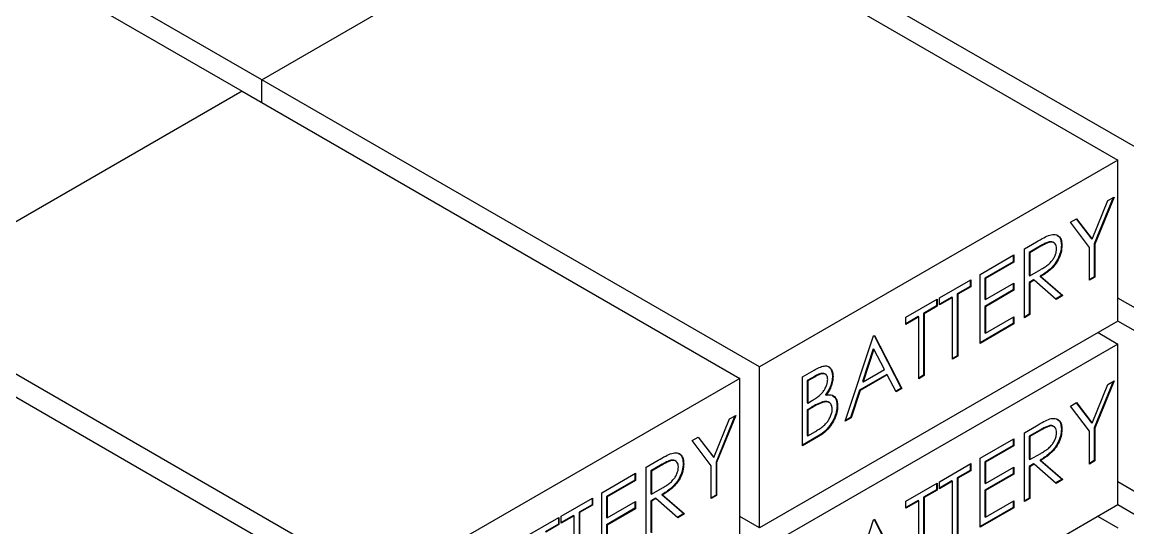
# Model space of a CAD drawing. Header units: millimetres. Extents: x 0 to 17520, y 0 to 12300.
# Drawn here: x 15030.5 to 15423.3, y 10521.1 to 10700.8 of the extents above; entities that cross this region are included whole.
import ezdxf

# ---------------------------------------------------------------- set-up
doc = ezdxf.new("R2010")
doc.units = ezdxf.units.MM
doc.header["$LTSCALE"] = 30

msp = doc.modelspace()

# ---------------------------------------------------------------- linework, layer by layer
for p, q in [((15426.821, 10655.847), (15250.045, 10757.898)), ((15115.694, 10680.34), (15242.973, 10753.816)), ((15242.973, 10753.816), (15419.75, 10651.765)), ((15115.694, 10680.34), (15040.726, 10723.618)), ((15033.655, 10719.536), (15108.623, 10676.258)), ((15292.471, 10578.289), (15115.694, 10680.34)), ((15115.694, 10672.176), (15115.694, 10680.34)), ((15108.623, 10676.258), (14981.344, 10602.781)), ((15108.623, 10676.258), (15285.4, 10574.207)), ((15419.75, 10651.765), (15292.471, 10578.289)), ((15419.75, 10594.608), (15419.75, 10651.765)), ((15410.607, 10623.641), (15416.174, 10637.38)), ((15418.012, 10638.442), (15411.342, 10621.985)), ((15418.354, 10638.639), (15411.555, 10621.862)), ((15416.174, 10637.38), (15418.354, 10638.639)), ((15402.852, 10629.69), (15405.032, 10630.948)), ((15409.651, 10620.763), (15402.852, 10629.69)), ((15404.949, 10630.901), (15410.395, 10623.764)), ((15405.032, 10630.948), (15410.607, 10623.641)), ((15386.534, 10620.27), (15390.779, 10622.72)), ((15396.997, 10622.433), (15396.732, 10622.586)), ((15399.86, 10621.412), (15399.648, 10621.534)), ((15410.607, 10623.641), (15410.395, 10623.764)), ((15411.342, 10621.985), (15411.342, 10610.34)), ((15411.555, 10621.862), (15411.342, 10621.985)), ((15411.555, 10621.862), (15411.555, 10610.218)), ((15370.76, 10611.164), (15382.726, 10618.072)), ((15382.514, 10617.949), (15382.514, 10615.682)), ((15382.726, 10618.072), (15382.726, 10615.559)), ((15386.534, 10595.773), (15386.534, 10620.27)), ((15392.203, 10621.275), (15388.225, 10618.979)), ((15388.225, 10618.979), (15388.225, 10610.813)), ((15388.225, 10618.979), (15388.438, 10618.856)), ((15392.415, 10621.152), (15388.438, 10618.856)), ((15388.438, 10618.856), (15388.438, 10610.691)), ((15392.203, 10621.275), (15392.415, 10621.152)), ((15409.651, 10609.119), (15409.651, 10620.763)), ((15382.514, 10615.682), (15372.452, 10609.873)), ((15382.726, 10615.559), (15372.664, 10609.75)), ((15382.726, 10615.559), (15382.514, 10615.682)), ((15370.76, 10586.667), (15370.76, 10611.164)), ((15372.452, 10609.873), (15372.452, 10602.335)), ((15372.664, 10609.75), (15372.452, 10609.873)), ((15372.664, 10609.75), (15372.664, 10602.213)), ((15388.225, 10610.813), (15388.438, 10610.691)), ((15388.438, 10610.691), (15392.322, 10612.899)), ((15392.126, 10610.553), (15399.92, 10603.746)), ((15392.339, 10610.43), (15392.126, 10610.553)), ((15392.339, 10610.43), (15400.132, 10603.624)), ((15411.342, 10610.34), (15409.651, 10609.364)), ((15411.555, 10610.218), (15409.651, 10609.119)), ((15411.555, 10610.218), (15411.342, 10610.34)), ((15356.346, 10602.843), (15367.496, 10609.28)), ((15367.284, 10606.89), (15362.661, 10604.221)), ((15367.496, 10606.767), (15362.873, 10604.098)), ((15367.284, 10609.157), (15367.284, 10606.89)), ((15367.496, 10606.767), (15367.284, 10606.89)), ((15367.496, 10609.28), (15367.496, 10606.767)), ((15372.664, 10602.213), (15382.726, 10608.022)), ((15382.514, 10607.899), (15382.514, 10605.632)), ((15382.726, 10608.022), (15382.726, 10605.51)), ((15389.772, 10609.194), (15388.225, 10608.301)), ((15388.225, 10608.301), (15388.225, 10596.995)), ((15388.438, 10608.178), (15388.225, 10608.301)), ((15389.984, 10609.071), (15388.438, 10608.178)), ((15388.438, 10608.178), (15388.438, 10596.872)), ((15389.984, 10609.071), (15389.772, 10609.194)), ((15397.778, 10602.265), (15389.984, 10609.071)), ((15158.121, 10500.73), (14981.344, 10602.781)), ((15344.379, 10595.934), (15355.53, 10602.372)), ((15355.318, 10602.249), (15355.318, 10599.982)), ((15355.53, 10602.372), (15355.53, 10599.859)), ((15360.757, 10603.122), (15356.346, 10600.575)), ((15360.969, 10602.999), (15356.346, 10600.33)), ((15356.346, 10600.33), (15356.346, 10602.843)), ((15360.969, 10602.999), (15360.757, 10603.122)), ((15360.969, 10581.015), (15360.969, 10602.999)), ((15362.661, 10604.221), (15362.661, 10582.237)), ((15362.873, 10604.098), (15362.661, 10604.221)), ((15362.873, 10604.098), (15362.873, 10582.114)), ((15382.514, 10605.632), (15372.452, 10599.823)), ((15372.664, 10602.213), (15372.452, 10602.335)), ((15382.726, 10605.51), (15372.664, 10599.7)), ((15382.726, 10605.51), (15382.514, 10605.632)), ((15399.92, 10603.746), (15397.609, 10602.412)), ((15400.132, 10603.624), (15397.778, 10602.265)), ((15400.132, 10603.624), (15399.92, 10603.746)), ((15426.821, 10598.69), (15419.75, 10602.772)), ((14974.273, 10598.699), (15151.05, 10496.648)), ((15355.318, 10599.982), (15350.694, 10597.313)), ((15355.53, 10599.859), (15350.907, 10597.19)), ((15355.53, 10599.859), (15355.318, 10599.982)), ((15372.452, 10599.823), (15372.452, 10590.401)), ((15372.664, 10599.7), (15372.452, 10599.823)), ((15372.664, 10599.7), (15372.664, 10590.279)), ((15419.75, 10594.608), (15292.471, 10521.131)), ((15348.791, 10596.214), (15344.379, 10593.667)), ((15349.003, 10596.091), (15344.379, 10593.422)), ((15344.379, 10593.422), (15344.379, 10595.934)), ((15349.003, 10596.091), (15348.791, 10596.214)), ((15349.003, 10574.107), (15349.003, 10596.091)), ((15350.694, 10597.313), (15350.694, 10575.329)), ((15350.907, 10597.19), (15350.694, 10597.313)), ((15350.907, 10597.19), (15350.907, 10575.206)), ((15372.664, 10590.279), (15382.726, 10596.088)), ((15382.514, 10595.965), (15382.514, 10593.698)), ((15382.726, 10596.088), (15382.726, 10593.575)), ((15388.225, 10596.995), (15386.534, 10596.018)), ((15388.438, 10596.872), (15386.534, 10595.773)), ((15388.438, 10596.872), (15388.225, 10596.995)), ((15426.821, 10590.524), (15419.749, 10594.607)), ((15382.514, 10593.698), (15370.76, 10586.912)), ((15382.726, 10593.575), (15370.76, 10586.667)), ((15372.664, 10590.279), (15372.452, 10590.401)), ((15382.726, 10593.575), (15382.514, 10593.698)), ((15412.678, 10590.525), (15419.75, 10586.442)), ((15419.75, 10586.442), (15292.471, 10512.965)), ((15322.894, 10559.035), (15332.957, 10589.34)), ((15332.957, 10589.34), (15333.229, 10589.497)), ((15333.115, 10589.431), (15342.807, 10570.776)), ((15333.229, 10589.497), (15343.02, 10570.653)), ((15419.75, 10529.284), (15419.75, 10586.442)), ((15332.859, 10584.754), (15329.018, 10573.179)), ((15333.072, 10584.632), (15329.23, 10573.057)), ((15332.859, 10584.754), (15333.072, 10584.632)), ((15336.811, 10577.433), (15333.072, 10584.632)), ((15362.661, 10582.237), (15360.969, 10581.26)), ((15362.873, 10582.114), (15362.661, 10582.237)), ((15292.471, 10521.131), (15292.471, 10578.289)), ((15362.873, 10582.114), (15360.969, 10581.015)), ((15307.664, 10574.739), (15311.803, 10577.129)), ((15307.664, 10550.243), (15307.664, 10574.739)), ((15311.94, 10574.94), (15309.356, 10573.448)), ((15312.152, 10574.817), (15309.568, 10573.326)), ((15311.94, 10574.94), (15312.152, 10574.817)), ((15315.885, 10575.68), (15315.62, 10575.833)), ((15318.543, 10574.949), (15318.331, 10575.072)), ((15337.602, 10575.622), (15327.985, 10570.07)), ((15337.814, 10575.5), (15328.197, 10569.948)), ((15329.23, 10573.057), (15336.811, 10577.433)), ((15337.814, 10575.5), (15337.602, 10575.622)), ((15340.95, 10569.459), (15337.814, 10575.5)), ((15350.694, 10575.329), (15349.003, 10574.352)), ((15350.907, 10575.206), (15349.003, 10574.107)), ((15350.907, 10575.206), (15350.694, 10575.329)), ((15285.4, 10574.207), (15158.121, 10500.73)), ((15285.4, 10517.049), (15285.4, 10574.207)), ((15309.356, 10573.448), (15309.356, 10565.597)), ((15309.356, 10573.448), (15309.568, 10573.326)), ((15309.568, 10573.326), (15309.568, 10565.474)), ((15329.018, 10573.179), (15329.23, 10573.057)), ((15342.807, 10570.776), (15340.852, 10569.647)), ((15343.02, 10570.653), (15340.95, 10569.459)), ((15343.02, 10570.653), (15342.807, 10570.776)), ((15410.607, 10558.318), (15416.174, 10572.057)), ((15418.012, 10573.118), (15411.342, 10556.661)), ((15418.354, 10573.316), (15411.555, 10556.539)), ((15416.174, 10572.057), (15418.354, 10573.316)), ((15316.091, 10568.322), (15315.879, 10568.445)), ((15327.985, 10570.07), (15324.76, 10560.357)), ((15328.197, 10569.948), (15324.972, 10560.235)), ((15328.197, 10569.948), (15327.985, 10570.07)), ((15309.356, 10565.597), (15309.568, 10565.474)), ((15310.618, 10563.813), (15309.356, 10563.084)), ((15309.356, 10563.084), (15309.356, 10553.977)), ((15309.356, 10563.084), (15309.568, 10562.962)), ((15309.568, 10565.474), (15310.847, 10566.213)), ((15310.83, 10563.691), (15309.568, 10562.962)), ((15309.568, 10562.962), (15309.568, 10553.854)), ((15310.618, 10563.813), (15310.83, 10563.691)), ((15314.587, 10565.815), (15314.799, 10565.692)), ((15317.231, 10565.616), (15316.965, 10565.769)), ((15320.175, 10564.418), (15319.962, 10564.541)), ((15402.852, 10564.366), (15405.032, 10565.625)), ((15409.651, 10555.44), (15402.852, 10564.366)), ((15404.949, 10565.577), (15410.395, 10558.44)), ((15405.032, 10565.625), (15410.607, 10558.318)), ((15276.257, 10546.082), (15281.823, 10559.822)), ((15283.662, 10560.883), (15276.992, 10544.426)), ((15284.003, 10561.08), (15277.204, 10544.303)), ((15281.823, 10559.822), (15284.003, 10561.08)), ((15324.972, 10560.235), (15322.894, 10559.035)), ((15324.76, 10560.357), (15322.995, 10559.338)), ((15324.972, 10560.235), (15324.76, 10560.357)), ((15309.568, 10553.854), (15312.279, 10555.42)), ((15386.534, 10554.946), (15390.779, 10557.397)), ((15386.534, 10530.45), (15386.534, 10554.946)), ((15392.203, 10555.952), (15388.225, 10553.655)), ((15392.415, 10555.829), (15388.438, 10553.533)), ((15392.203, 10555.952), (15392.415, 10555.829)), ((15396.997, 10557.11), (15396.732, 10557.263)), ((15399.86, 10556.089), (15399.648, 10556.211)), ((15409.651, 10543.795), (15409.651, 10555.44)), ((15410.607, 10558.318), (15410.395, 10558.44)), ((15411.342, 10556.661), (15411.342, 10545.017)), ((15411.555, 10556.539), (15411.342, 10556.661)), ((15411.555, 10556.539), (15411.555, 10544.894)), ((15268.501, 10552.131), (15270.681, 10553.389)), ((15275.301, 10543.204), (15268.501, 10552.131)), ((15270.599, 10553.342), (15276.044, 10546.205)), ((15270.681, 10553.389), (15276.257, 10546.082)), ((15313.189, 10553.677), (15307.664, 10550.488)), ((15313.401, 10553.555), (15307.664, 10550.243)), ((15309.356, 10553.977), (15309.568, 10553.854)), ((15313.401, 10553.555), (15313.189, 10553.677)), ((15370.76, 10545.84), (15382.726, 10552.748)), ((15382.514, 10552.626), (15382.514, 10550.358)), ((15382.726, 10552.748), (15382.726, 10550.236)), ((15388.225, 10553.655), (15388.225, 10545.49)), ((15388.225, 10553.655), (15388.438, 10553.533)), ((15388.438, 10553.533), (15388.438, 10545.368)), ((15382.514, 10550.358), (15372.452, 10544.549)), ((15382.726, 10550.236), (15372.664, 10544.427)), ((15382.726, 10550.236), (15382.514, 10550.358)), ((15388.438, 10545.368), (15392.322, 10547.575)), ((15252.184, 10542.711), (15256.429, 10545.162)), ((15257.853, 10543.716), (15253.875, 10541.42)), ((15258.065, 10543.594), (15254.087, 10541.298)), ((15257.853, 10543.716), (15258.065, 10543.594)), ((15262.647, 10544.874), (15262.382, 10545.027)), ((15265.51, 10543.853), (15265.298, 10543.976)), ((15275.301, 10531.56), (15275.301, 10543.204)), ((15276.257, 10546.082), (15276.044, 10546.205)), ((15276.992, 10544.426), (15276.992, 10532.781)), ((15277.204, 10544.303), (15276.992, 10544.426)), ((15277.204, 10544.303), (15277.204, 10532.659)), ((15356.346, 10537.519), (15367.496, 10543.956)), ((15367.284, 10543.834), (15367.284, 10541.566)), ((15367.496, 10543.956), (15367.496, 10541.444)), ((15370.76, 10521.344), (15370.76, 10545.84)), ((15372.452, 10544.549), (15372.452, 10537.012)), ((15372.664, 10544.427), (15372.452, 10544.549)), ((15372.664, 10544.427), (15372.664, 10536.89)), ((15388.225, 10545.49), (15388.438, 10545.368)), ((15389.772, 10543.871), (15388.225, 10542.978)), ((15388.225, 10542.978), (15388.225, 10531.672)), ((15388.438, 10542.855), (15388.225, 10542.978)), ((15389.984, 10543.748), (15388.438, 10542.855)), ((15389.984, 10543.748), (15389.772, 10543.871)), ((15397.778, 10536.941), (15389.984, 10543.748)), ((15392.126, 10545.23), (15399.92, 10538.423)), ((15392.339, 10545.107), (15392.126, 10545.23)), ((15392.339, 10545.107), (15400.132, 10538.3)), ((15411.342, 10545.017), (15409.651, 10544.04)), ((15411.555, 10544.894), (15409.651, 10543.795)), ((15411.555, 10544.894), (15411.342, 10545.017)), ((15236.41, 10533.605), (15248.376, 10540.513)), ((15248.164, 10540.39), (15248.164, 10538.123)), ((15248.376, 10540.513), (15248.376, 10538)), ((15252.184, 10518.215), (15252.184, 10542.711)), ((15253.875, 10541.42), (15253.875, 10533.255)), ((15253.875, 10541.42), (15254.087, 10541.298)), ((15254.087, 10541.298), (15254.087, 10533.132)), ((15367.284, 10541.566), (15362.661, 10538.897)), ((15367.496, 10541.444), (15362.873, 10538.775)), ((15367.496, 10541.444), (15367.284, 10541.566)), ((15382.514, 10540.309), (15372.452, 10534.5)), ((15372.664, 10536.89), (15382.726, 10542.699)), ((15382.726, 10540.186), (15372.664, 10534.377)), ((15382.514, 10542.576), (15382.514, 10540.309)), ((15382.726, 10540.186), (15382.514, 10540.309)), ((15382.726, 10542.699), (15382.726, 10540.186)), ((15388.438, 10542.855), (15388.438, 10531.549)), ((15248.164, 10538.123), (15238.101, 10532.314)), ((15248.376, 10538), (15238.313, 10532.191)), ((15248.376, 10538), (15248.164, 10538.123)), ((15254.087, 10533.132), (15257.971, 10535.34)), ((15344.379, 10530.611), (15355.53, 10537.048)), ((15355.318, 10536.926), (15355.318, 10534.658)), ((15355.53, 10537.048), (15355.53, 10534.536)), ((15360.757, 10537.798), (15356.346, 10535.252)), ((15360.969, 10537.676), (15356.346, 10535.007)), ((15356.346, 10535.007), (15356.346, 10537.519)), ((15360.969, 10537.676), (15360.757, 10537.798)), ((15360.969, 10515.692), (15360.969, 10537.676)), ((15362.661, 10538.897), (15362.661, 10516.914)), ((15362.873, 10538.775), (15362.661, 10538.897)), ((15362.873, 10538.775), (15362.873, 10516.791)), ((15372.664, 10536.89), (15372.452, 10537.012)), ((15399.92, 10538.423), (15397.609, 10537.089)), ((15400.132, 10538.3), (15397.778, 10536.941)), ((15400.132, 10538.3), (15399.92, 10538.423)), ((15426.821, 10533.366), (15419.75, 10537.448)), ((15221.996, 10525.284), (15233.146, 10531.721)), ((15232.934, 10531.598), (15232.934, 10529.331)), ((15233.146, 10531.721), (15233.146, 10529.208)), ((15236.41, 10509.109), (15236.41, 10533.605)), ((15238.101, 10532.314), (15238.101, 10524.777)), ((15238.313, 10532.191), (15238.101, 10532.314)), ((15238.313, 10532.191), (15238.313, 10524.654)), ((15253.875, 10533.255), (15254.087, 10533.132)), ((15255.422, 10531.635), (15253.875, 10530.742)), ((15255.634, 10531.513), (15254.087, 10530.62)), ((15255.634, 10531.513), (15255.422, 10531.635)), ((15263.428, 10524.706), (15255.634, 10531.513)), ((15257.776, 10532.994), (15265.57, 10526.187)), ((15257.988, 10532.872), (15257.776, 10532.994)), ((15257.988, 10532.872), (15265.782, 10526.065)), ((15276.992, 10532.781), (15275.301, 10531.805)), ((15277.204, 10532.659), (15275.301, 10531.56)), ((15277.204, 10532.659), (15276.992, 10532.781)), ((15355.318, 10534.658), (15350.694, 10531.989)), ((15350.694, 10531.989), (15350.694, 10510.005)), ((15350.907, 10531.867), (15350.694, 10531.989)), ((15355.53, 10534.536), (15350.907, 10531.867)), ((15350.907, 10531.867), (15350.907, 10509.883)), ((15355.53, 10534.536), (15355.318, 10534.658)), ((15372.452, 10534.5), (15372.452, 10525.078)), ((15372.664, 10534.377), (15372.452, 10534.5)), ((15372.664, 10534.377), (15372.664, 10524.956)), ((15388.225, 10531.672), (15386.534, 10530.695)), ((15388.438, 10531.549), (15386.534, 10530.45)), ((15388.438, 10531.549), (15388.225, 10531.672)), ((15232.934, 10529.331), (15228.311, 10526.662)), ((15233.146, 10529.208), (15228.523, 10526.539)), ((15233.146, 10529.208), (15232.934, 10529.331)), ((15248.164, 10528.073), (15238.101, 10522.264)), ((15238.313, 10524.654), (15248.376, 10530.463)), ((15248.376, 10527.951), (15238.313, 10522.142)), ((15248.164, 10530.341), (15248.164, 10528.073)), ((15248.376, 10527.951), (15248.164, 10528.073)), ((15248.376, 10530.463), (15248.376, 10527.951)), ((15253.875, 10530.742), (15253.875, 10519.436)), ((15254.087, 10530.62), (15253.875, 10530.742)), ((15254.087, 10530.62), (15254.087, 10519.314)), ((15419.75, 10529.284), (15292.471, 10455.808)), ((15348.791, 10530.89), (15344.379, 10528.344)), ((15349.003, 10530.768), (15344.379, 10528.099)), ((15344.379, 10528.099), (15344.379, 10530.611)), ((15349.003, 10530.768), (15348.791, 10530.89)), ((15349.003, 10508.784), (15349.003, 10530.768)), ((15382.514, 10528.375), (15370.76, 10521.589)), ((15382.726, 10528.252), (15370.76, 10521.344)), ((15372.664, 10524.956), (15382.726, 10530.765)), ((15382.514, 10530.642), (15382.514, 10528.375)), ((15382.726, 10528.252), (15382.514, 10528.375)), ((15382.726, 10530.765), (15382.726, 10528.252)), ((15426.821, 10525.201), (15419.749, 10529.284)), ((15210.029, 10518.376), (15221.18, 10524.813)), ((15220.967, 10524.69), (15220.967, 10522.423)), ((15221.18, 10524.813), (15221.18, 10522.3)), ((15226.407, 10525.563), (15221.996, 10523.016)), ((15226.619, 10525.44), (15221.996, 10522.771)), ((15221.996, 10522.771), (15221.996, 10525.284)), ((15226.619, 10525.44), (15226.407, 10525.563)), ((15226.619, 10503.457), (15226.619, 10525.44)), ((15228.311, 10526.662), (15228.311, 10504.678)), ((15228.523, 10526.539), (15228.311, 10526.662)), ((15228.523, 10526.539), (15228.523, 10504.556)), ((15238.313, 10524.654), (15238.101, 10524.777)), ((15265.57, 10526.187), (15263.259, 10524.853)), ((15265.782, 10526.065), (15263.428, 10524.706)), ((15265.782, 10526.065), (15265.57, 10526.187)), ((15292.471, 10521.131), (15285.4, 10525.213)), ((15322.894, 10493.712), (15332.957, 10524.017)), ((15332.957, 10524.017), (15333.229, 10524.174)), ((15333.115, 10524.108), (15342.807, 10505.452)), ((15333.229, 10524.174), (15343.02, 10505.33)), ((15372.664, 10524.956), (15372.452, 10525.078)), ((15412.678, 10525.202), (15419.75, 10521.119)), ((15220.967, 10522.423), (15216.344, 10519.754)), ((15221.18, 10522.3), (15216.556, 10519.631)), ((15221.18, 10522.3), (15220.967, 10522.423)), ((15238.101, 10522.264), (15238.101, 10512.843)), ((15238.313, 10522.142), (15238.101, 10522.264)), ((15238.313, 10522.142), (15238.313, 10512.72))]:
    msp.add_line(p, q)
for points, knots in [([(15395.585, 10625.161), (15396.251, 10625.29), (15397.581, 10625.549), (15398.982, 10624.707), (15399.755, 10623.252), (15399.825, 10622.025), (15399.86, 10621.412)], [0, 0, 0, 0, 0.2798031, 0.5595054, 0.7796323, 1, 1, 1, 1]), ([(15390.779, 10622.72), (15391.68, 10623.244), (15393.289, 10624.179), (15394.884, 10624.861), (15395.585, 10625.161)], [0, 0, 0, 0, 0.5602388, 1, 1, 1, 1]), ([(15399.648, 10621.534), (15399.593, 10620.728), (15399.482, 10619.116), (15398.43, 10616.449), (15396.909, 10614.257), (15395.268, 10612.675), (15393.703, 10611.507), (15392.652, 10610.871), (15392.126, 10610.553)], [0, 0, 0, 0, 0.1865084, 0.3727473, 0.5590662, 0.7058732, 0.8529083, 1, 1, 1, 1]), ([(15396.743, 10622.547), (15396.704, 10622.579), (15396.47, 10622.776), (15395.775, 10622.849), (15394.678, 10622.563), (15393.441, 10621.973), (15392.616, 10621.508), (15392.203, 10621.275)], [0, 0, 0, 0, 0.0379706, 0.2302248, 0.4863385, 0.7431369, 1, 1, 1, 1]), ([(15397.956, 10620.318), (15397.933, 10620.663), (15397.887, 10621.354), (15397.466, 10622.09), (15396.867, 10622.571), (15396, 10622.748), (15394.886, 10622.434), (15393.654, 10621.852), (15392.828, 10621.386), (15392.415, 10621.152)], [0, 0, 0, 0, 0.1249175, 0.2498477, 0.3747959, 0.4997382, 0.6661814, 0.8330697, 1, 1, 1, 1]), ([(15398.037, 10625.03), (15398.295, 10624.917), (15398.966, 10624.623), (15399.53, 10623.351), (15399.609, 10622.14), (15399.648, 10621.534)], [0, 0, 0, 0, 0.23821991, 0.61890174, 1, 1, 1, 1]), ([(15392.322, 10612.899), (15392.743, 10613.15), (15393.586, 10613.653), (15394.846, 10614.519), (15395.971, 10615.543), (15396.867, 10616.73), (15397.479, 10617.933), (15397.885, 10619.179), (15397.933, 10619.938), (15397.956, 10620.318)], [0, 0, 0, 0, 0.1669321, 0.3337992, 0.5002397, 0.6251738, 0.75015, 0.8750707, 1, 1, 1, 1]), ([(15399.86, 10621.412), (15399.805, 10620.605), (15399.694, 10618.993), (15398.642, 10616.326), (15397.121, 10614.135), (15395.48, 10612.553), (15393.916, 10611.385), (15392.864, 10610.749), (15392.339, 10610.43)], [0, 0, 0, 0, 0.1865084, 0.3727473, 0.5590662, 0.7058732, 0.8529083, 1, 1, 1, 1]), ([(15311.803, 10577.129), (15312.407, 10577.46), (15313.613, 10578.121), (15315.407, 10578.755), (15316.889, 10578.59), (15317.859, 10577.729), (15318.444, 10576.54), (15318.51, 10575.479), (15318.543, 10574.949)], [0, 0, 0, 0, 0.18701765, 0.37373005, 0.55994653, 0.70662578, 0.85330834, 1, 1, 1, 1]), ([(15316.814, 10578.452), (15317.092, 10578.255), (15317.689, 10577.833), (15318.227, 10576.654), (15318.296, 10575.599), (15318.331, 10575.072)], [0, 0, 0, 0, 0.30472077, 0.65234959, 1, 1, 1, 1]), ([(15315.637, 10575.804), (15315.618, 10575.821), (15315.441, 10575.983), (15314.735, 10576.074), (15313.49, 10575.78), (15312.457, 10575.22), (15311.94, 10574.94)], [0, 0, 0, 0, 0.0232752, 0.2186784, 0.6087094, 1, 1, 1, 1]), ([(15316.639, 10573.806), (15316.624, 10574.095), (15316.593, 10574.674), (15316.307, 10575.356), (15315.816, 10575.776), (15314.969, 10575.986), (15313.695, 10575.647), (15312.667, 10575.094), (15312.152, 10574.817)], [0, 0, 0, 0, 0.1250976, 0.250042, 0.3749962, 0.5000342, 0.7496141, 1, 1, 1, 1]), ([(15318.331, 10575.072), (15318.296, 10574.471), (15318.228, 10573.271), (15317.657, 10571.439), (15316.859, 10569.786), (15316.206, 10568.892), (15315.879, 10568.445)], [0, 0, 0, 0, 0.27994023, 0.55966358, 0.77976473, 1, 1, 1, 1]), ([(15318.543, 10574.949), (15318.508, 10574.349), (15318.44, 10573.148), (15317.869, 10571.316), (15317.071, 10569.664), (15316.418, 10568.77), (15316.091, 10568.322)], [0, 0, 0, 0, 0.27994023, 0.55966358, 0.77976473, 1, 1, 1, 1]), ([(15310.847, 10566.213), (15311.278, 10566.469), (15312.14, 10566.982), (15313.427, 10567.878), (15314.58, 10568.921), (15315.487, 10570.143), (15316.127, 10571.363), (15316.561, 10572.639), (15316.613, 10573.417), (15316.639, 10573.806)], [0, 0, 0, 0, 0.16694815, 0.33381641, 0.50028585, 0.6252678, 0.75023925, 0.87516029, 1, 1, 1, 1]), ([(15316.091, 10568.322), (15316.727, 10568.392), (15317.995, 10568.53), (15319.332, 10567.661), (15320.057, 10566.207), (15320.136, 10565.015), (15320.175, 10564.418)], [0, 0, 0, 0, 0.2803856, 0.5596039, 0.7797591, 1, 1, 1, 1]), ([(15318.331, 10568.068), (15318.61, 10567.932), (15319.283, 10567.602), (15319.834, 10566.31), (15319.92, 10565.131), (15319.962, 10564.541)], [0, 0, 0, 0, 0.2606009, 0.6302284, 1, 1, 1, 1]), ([(15314.587, 10565.815), (15313.849, 10565.494), (15312.531, 10564.921), (15311.203, 10564.152), (15310.618, 10563.813)], [0, 0, 0, 0, 0.5597286, 1, 1, 1, 1]), ([(15314.799, 10565.692), (15314.061, 10565.372), (15312.743, 10564.799), (15311.415, 10564.029), (15310.83, 10563.691)], [0, 0, 0, 0, 0.5597286, 1, 1, 1, 1]), ([(15312.279, 10555.42), (15312.725, 10555.684), (15313.618, 10556.212), (15314.949, 10557.143), (15316.137, 10558.247), (15317.065, 10559.524), (15317.718, 10560.788), (15318.185, 10562.108), (15318.242, 10562.916), (15318.271, 10563.319)], [0, 0, 0, 0, 0.1669372, 0.3338037, 0.5002198, 0.6252225, 0.7502048, 0.875136, 1, 1, 1, 1]), ([(15319.962, 10564.541), (15319.912, 10563.78), (15319.81, 10562.258), (15318.861, 10559.754), (15317.407, 10557.292), (15315.425, 10555.115), (15313.935, 10554.157), (15313.189, 10553.677)], [0, 0, 0, 0, 0.18667133, 0.37319428, 0.5599469, 0.77970529, 1, 1, 1, 1]), ([(15320.175, 10564.418), (15320.124, 10563.657), (15320.022, 10562.135), (15319.074, 10559.631), (15317.62, 10557.17), (15315.637, 10554.992), (15314.147, 10554.034), (15313.401, 10553.555)], [0, 0, 0, 0, 0.18667133, 0.37319428, 0.5599469, 0.77970529, 1, 1, 1, 1]), ([(15316.955, 10565.699), (15316.898, 10565.757), (15316.599, 10566.057), (15315.75, 10566.078), (15314.975, 10565.902), (15314.587, 10565.815)], [0, 0, 0, 0, 0.10618299, 0.55292175, 1, 1, 1, 1]), ([(15318.271, 10563.319), (15318.208, 10563.886), (15318.082, 10565.02), (15317.112, 10565.794), (15315.982, 10565.984), (15315.194, 10565.79), (15314.799, 10565.692)], [0, 0, 0, 0, 0.279035, 0.5586068, 0.7792196, 1, 1, 1, 1]), ([(15390.779, 10557.397), (15391.68, 10557.921), (15393.289, 10558.855), (15394.884, 10559.538), (15395.585, 10559.838)], [0, 0, 0, 0, 0.5602388, 1, 1, 1, 1]), ([(15395.585, 10559.838), (15396.251, 10559.967), (15397.581, 10560.226), (15398.982, 10559.383), (15399.755, 10557.929), (15399.825, 10556.702), (15399.86, 10556.089)], [0, 0, 0, 0, 0.27979679, 0.5594972, 0.77962258, 1, 1, 1, 1]), ([(15398.037, 10559.707), (15398.295, 10559.594), (15398.966, 10559.3), (15399.53, 10558.027), (15399.609, 10556.817), (15399.648, 10556.211)], [0, 0, 0, 0, 0.23821527, 0.61888969, 1, 1, 1, 1]), ([(15399.648, 10556.211), (15399.593, 10555.404), (15399.482, 10553.792), (15398.43, 10551.125), (15396.909, 10548.934), (15395.268, 10547.352), (15393.703, 10546.184), (15392.652, 10545.548), (15392.126, 10545.23)], [0, 0, 0, 0, 0.1865084, 0.3727473, 0.5590662, 0.7058732, 0.8529083, 1, 1, 1, 1]), ([(15396.743, 10557.223), (15396.704, 10557.256), (15396.47, 10557.452), (15395.775, 10557.525), (15394.678, 10557.24), (15393.441, 10556.65), (15392.616, 10556.184), (15392.203, 10555.952)], [0, 0, 0, 0, 0.0379705, 0.2302241, 0.486342, 0.7431377, 1, 1, 1, 1]), ([(15392.322, 10547.575), (15392.743, 10547.827), (15393.586, 10548.329), (15394.846, 10549.196), (15395.971, 10550.22), (15396.868, 10551.406), (15397.478, 10552.61), (15397.885, 10553.856), (15397.933, 10554.615), (15397.956, 10554.994)], [0, 0, 0, 0, 0.1669328, 0.3338007, 0.5002452, 0.6251738, 0.7501591, 0.8750701, 1, 1, 1, 1]), ([(15399.86, 10556.089), (15399.805, 10555.282), (15399.694, 10553.67), (15398.642, 10551.003), (15397.121, 10548.812), (15395.48, 10547.229), (15393.916, 10546.061), (15392.864, 10545.425), (15392.339, 10545.107)], [0, 0, 0, 0, 0.1865084, 0.3727473, 0.5590662, 0.7058732, 0.8529083, 1, 1, 1, 1]), ([(15397.956, 10554.994), (15397.933, 10555.34), (15397.887, 10556.031), (15397.466, 10556.766), (15396.867, 10557.247), (15396, 10557.425), (15394.886, 10557.111), (15393.654, 10556.529), (15392.828, 10556.062), (15392.415, 10555.829)], [0, 0, 0, 0, 0.1249284, 0.249848, 0.3747957, 0.4997376, 0.6661836, 0.8330702, 1, 1, 1, 1]), ([(15256.429, 10545.162), (15257.33, 10545.685), (15258.939, 10546.62), (15260.533, 10547.302), (15261.235, 10547.602)], [0, 0, 0, 0, 0.5602426, 1, 1, 1, 1]), ([(15261.235, 10547.602), (15261.9, 10547.732), (15263.231, 10547.99), (15264.632, 10547.148), (15265.404, 10545.693), (15265.475, 10544.467), (15265.51, 10543.853)], [0, 0, 0, 0, 0.2798031, 0.5595054, 0.7796323, 1, 1, 1, 1]), ([(15263.687, 10547.472), (15263.945, 10547.358), (15264.615, 10547.064), (15265.179, 10545.792), (15265.258, 10544.581), (15265.298, 10543.976)], [0, 0, 0, 0, 0.23821991, 0.61890174, 1, 1, 1, 1]), ([(15265.298, 10543.976), (15265.242, 10543.169), (15265.132, 10541.557), (15264.079, 10538.89), (15262.559, 10536.699), (15260.917, 10535.116), (15259.353, 10533.948), (15258.302, 10533.312), (15257.776, 10532.994)], [0, 0, 0, 0, 0.1865084, 0.3727473, 0.5590662, 0.7058732, 0.8529083, 1, 1, 1, 1]), ([(15262.393, 10544.988), (15262.354, 10545.02), (15262.12, 10545.217), (15261.424, 10545.29), (15260.328, 10545.004), (15259.09, 10544.415), (15258.265, 10543.949), (15257.853, 10543.716)], [0, 0, 0, 0, 0.0379706, 0.2302248, 0.4863385, 0.7431369, 1, 1, 1, 1]), ([(15265.51, 10543.853), (15265.454, 10543.046), (15265.344, 10541.434), (15264.291, 10538.767), (15262.771, 10536.576), (15261.129, 10534.994), (15259.565, 10533.826), (15258.514, 10533.19), (15257.988, 10532.872)], [0, 0, 0, 0, 0.1865084, 0.3727473, 0.5590662, 0.7058732, 0.8529083, 1, 1, 1, 1]), ([(15263.606, 10542.759), (15263.583, 10543.104), (15263.537, 10543.795), (15263.116, 10544.531), (15262.517, 10545.012), (15261.65, 10545.189), (15260.536, 10544.875), (15259.304, 10544.294), (15258.478, 10543.827), (15258.065, 10543.594)], [0, 0, 0, 0, 0.1249175, 0.2498477, 0.3747959, 0.4997382, 0.6661814, 0.8330697, 1, 1, 1, 1]), ([(15257.971, 10535.34), (15258.393, 10535.591), (15259.236, 10536.094), (15260.496, 10536.96), (15261.621, 10537.984), (15262.517, 10539.171), (15263.128, 10540.375), (15263.535, 10541.62), (15263.582, 10542.379), (15263.606, 10542.759)], [0, 0, 0, 0, 0.1669322, 0.3337994, 0.5002347, 0.6251736, 0.7501499, 0.8750706, 1, 1, 1, 1])]:
    msp.add_open_spline(points, degree=3, knots=knots)

doc.saveas('drawing.dxf')
